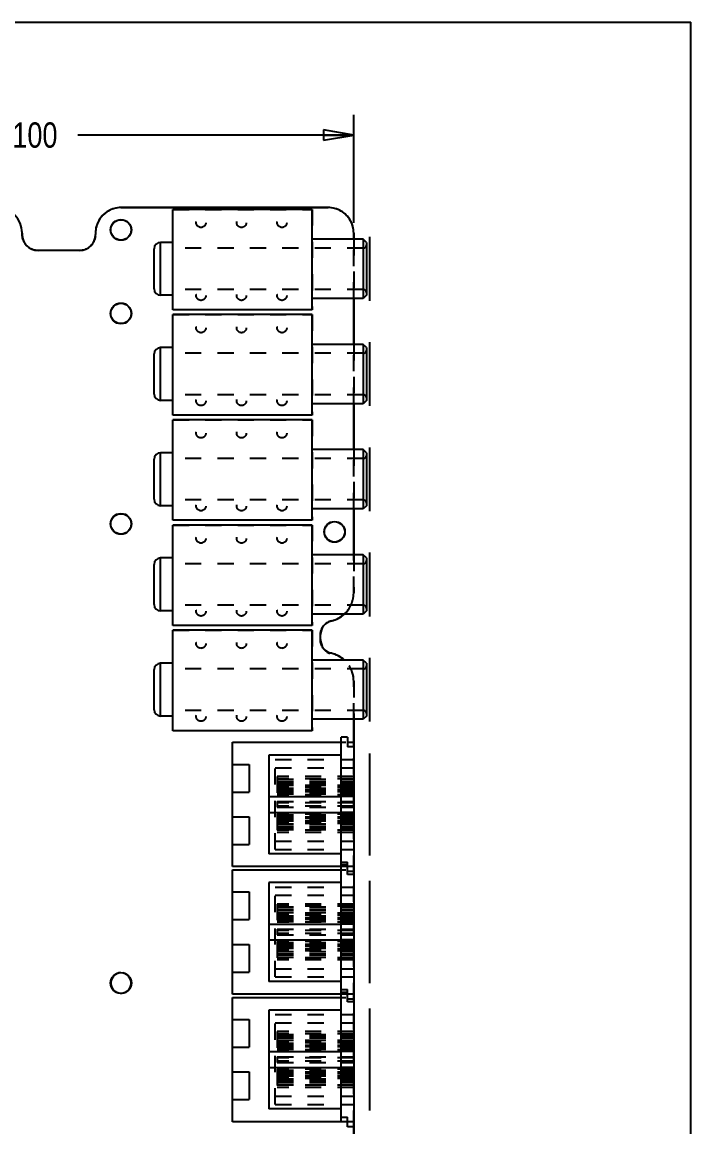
# Model space of a CAD drawing. Header units: inches. Extents: x 0 to 8.3, y 0 to 11.7.
# Drawn here: x 4.14 to 8.27, y 4.87 to 11.69 of the extents above; entities that cross this region are included whole.
import ezdxf

# ---------------------------------------------------------------- set-up
doc = ezdxf.new("R2010")
doc.units = ezdxf.units.IN
doc.header["$LTSCALE"] = 0.762205
doc.header["$MEASUREMENT"] = 0
doc.linetypes.add('HIDDEN', pattern=[0.2, 0.1, -0.1])
doc.layers.get('0').update_dxf_attribs({"linetype": 'CONTINUOUS'})
for name, color, linetype in [('02___PRT_ALL_AXES', 7, 'CONTINUOUS'), ('03___PRT_ALL_CURVES', 7, 'CONTINUOUS'), ('03__ASM_ALL_CURVES', 7, 'CONTINUOUS'), ('DEFAULT_2', 8, 'HIDDEN')]:
    doc.layers.add(name, color=color, linetype=linetype)
doc.styles.get("Standard").update_dxf_attribs({"font": 'txt', "width": 0.8})
doc.dimstyles.new('DIMSTYLE_1', dxfattribs={"dimtxt": 0.15625, "dimasz": 0.1875, "dimexe": 0.125, "dimexo": 0.0625, "dimgap": 0.078125, "dimtad": 0, "dimtih": 1, "dimtoh": 1, "dimzin": 4, "dimdsep": 46, "dimtxsty": 'STANDARD', "dimblk": 'CLOSED', "dimblk1": 'CLOSED', "dimblk2": 'CLOSED', "dimcen": 0.09, "dimadec": 0, "dimazin": 0, "dimtfac": 1, "dimtofl": 0, "dimtmove": 0, "dimatfit": 3, "dimldrblk": 'CLOSED', "dimfxl": 1, "dimtolj": 1, "dimtzin": 4, "dimarcsym": 0})

# ---------------------------------------------------------------- blocks, each defined once
blk = doc.blocks.new('_CLOSED')
at = {"color": 0, "linetype": 'BYBLOCK'}
for p, q in [((0, 0), (-1, 0.167)), ((-1, 0.167), (-1, -0.167)), ((-1, -0.167), (0, 0)), ((-1, 0), (0, 0))]:
    blk.add_line(p, q, dxfattribs=at)
blk = doc.blocks.new('*D1')
at = {"color": 2, "linetype": 'CONTINUOUS'}
for p, q in [((2.2485, 10.4527), (2.2485, 11.1207)), ((6.1855, 10.4527), (6.1855, 11.1207)), ((2.2485, 10.9957), (3.9514, 10.9957)), ((6.1855, 10.9957), (4.4826, 10.9957))]:
    blk.add_line(p, q, dxfattribs=at)
at = {"color": 2, "linetype": 'CONTINUOUS', "xscale": 0.1875, "yscale": 0.1875, "zscale": 0.1875, "rotation": 180}
blk.add_blockref('_CLOSED', (2.2485, 10.9957), dxfattribs=at)
at = {"color": 2, "linetype": 'CONTINUOUS', "xscale": 0.1875, "yscale": 0.1875, "zscale": 0.1875}
blk.add_blockref('_CLOSED', (6.1855, 10.9957), dxfattribs=at)
at = {"color": 2, "linetype": 'CONTINUOUS', "insert": (4.217, 11.0738), "char_height": 0.15625, "width": 0.375, "attachment_point": 2, "line_spacing_factor": 0.9}
blk.add_mtext('100', dxfattribs=at)

msp = doc.modelspace()

# ---------------------------------------------------------------- linework, layer by layer
at = {"color": 7, "linetype": 'CONTINUOUS'}
for p, q in [((0, 11.6929), (8.2677, 11.6929)), ((8.2677, 0), (8.2677, 11.6929)), ((4.7485, 10.5477), (6.028, 10.5477)), ((5.0693, 9.9166), (5.0693, 10.5366)), ((5.9296, 10.5366), (5.0693, 10.5366)), ((5.9296, 9.9166), (5.9296, 10.5366)), ((4.1382, 10.3902), (4.1382, 10.3815)), ((4.591, 10.3902), (4.591, 10.3815)), ((6.1855, 10.3902), (6.1855, 10.3528)), ((4.9926, 10.0063), (4.9926, 10.3331)), ((5.0693, 10.3331), (4.9926, 10.3331)), ((6.2445, 10.3528), (5.9296, 10.3528)), ((6.2445, 10.3528), (6.2445, 9.9866)), ((6.2642, 10.3331), (6.2445, 10.3528)), ((6.2642, 10.3331), (6.2642, 10.0063)), ((4.4926, 10.2831), (4.2367, 10.2831)), ((4.9532, 10.0457), (4.9532, 10.2937)), ((5.0693, 10.0063), (4.9926, 10.0063)), ((6.2445, 9.9866), (5.9296, 9.9866)), ((6.1855, 9.9866), (6.1855, 9.7032)), ((6.2642, 10.0063), (6.2445, 9.9866)), ((5.9296, 9.9166), (5.0693, 9.9166)), ((5.0693, 9.267), (5.0693, 9.887)), ((5.9296, 9.887), (5.0693, 9.887)), ((5.9296, 9.267), (5.9296, 9.887)), ((6.2445, 9.7032), (5.9296, 9.7032)), ((6.2445, 9.7032), (6.2445, 9.337)), ((6.2642, 9.6835), (6.2445, 9.7032)), ((4.9532, 9.3961), (4.9532, 9.6441)), ((4.9926, 9.3567), (4.9926, 9.6835)), ((5.0693, 9.6835), (4.9926, 9.6835)), ((6.2642, 9.6835), (6.2642, 9.3567)), ((5.0693, 9.3567), (4.9926, 9.3567)), ((6.2642, 9.3567), (6.2445, 9.337)), ((6.2445, 9.337), (5.9296, 9.337)), ((6.1855, 9.337), (6.1855, 9.0536)), ((5.9296, 9.267), (5.0693, 9.267)), ((5.0693, 8.6173), (5.0693, 9.2374)), ((5.9296, 9.2374), (5.0693, 9.2374)), ((5.9296, 8.6173), (5.9296, 9.2374)), ((4.9926, 8.7071), (4.9926, 9.0339)), ((5.0693, 9.0339), (4.9926, 9.0339)), ((6.2445, 9.0536), (5.9296, 9.0536)), ((6.2445, 9.0536), (6.2445, 8.6874)), ((6.2642, 9.0339), (6.2445, 9.0536)), ((6.2642, 9.0339), (6.2642, 8.7071)), ((4.9532, 8.7465), (4.9532, 8.9945)), ((5.0693, 8.7071), (4.9926, 8.7071)), ((6.2445, 8.6874), (5.9296, 8.6874)), ((6.1855, 8.6874), (6.1855, 8.404)), ((6.2642, 8.7071), (6.2445, 8.6874)), ((5.9296, 8.6173), (5.0693, 8.6173)), ((5.0693, 7.9677), (5.0693, 8.5878)), ((5.9296, 8.5878), (5.0693, 8.5878)), ((5.9296, 7.9677), (5.9296, 8.5878)), ((6.2445, 8.404), (5.9296, 8.404)), ((6.2445, 8.404), (6.2445, 8.0378)), ((6.2642, 8.3843), (6.2445, 8.404)), ((4.9532, 8.0969), (4.9532, 8.3449)), ((4.9926, 8.0575), (4.9926, 8.3843)), ((5.0693, 8.3843), (4.9926, 8.3843)), ((6.2642, 8.3843), (6.2642, 8.0575)), ((5.0693, 8.0575), (4.9926, 8.0575)), ((6.2642, 8.0575), (6.2445, 8.0378)), ((6.2445, 8.0378), (5.9296, 8.0378)), ((5.9296, 7.9677), (5.0693, 7.9677)), ((5.0693, 7.3181), (5.0693, 7.9382)), ((5.9296, 7.9382), (5.0693, 7.9382)), ((5.9296, 7.3181), (5.9296, 7.9382)), ((5.9808, 7.8803), (5.9808, 7.9118)), ((4.9926, 7.4079), (4.9926, 7.7347)), ((5.0693, 7.7347), (4.9926, 7.7347)), ((6.2445, 7.7544), (5.9296, 7.7544)), ((6.2445, 7.7544), (6.2445, 7.3882)), ((6.2642, 7.7347), (6.2445, 7.7544)), ((6.2642, 7.7347), (6.2642, 7.4079)), ((4.9532, 7.4473), (4.9532, 7.6953)), ((5.0693, 7.4079), (4.9926, 7.4079)), ((6.2445, 7.3882), (5.9296, 7.3882)), ((6.1855, 7.3882), (6.1855, 4.7622)), ((6.2642, 7.4079), (6.2445, 7.3882)), ((5.9296, 7.3181), (5.0693, 7.3181)), ((5.4375, 7.1103), (5.4375, 7.2465)), ((5.4375, 7.2465), (6.1087, 7.2465)), ((6.1471, 7.2772), (6.1087, 7.2772)), ((6.1087, 4.904), (6.1087, 7.2772)), ((6.1471, 7.2772), (6.1471, 7.2181)), ((5.6619, 7.1677), (5.6619, 6.5575)), ((6.1087, 7.1677), (5.6619, 7.1677)), ((6.1855, 7.2181), (6.1471, 7.2181)), ((5.4375, 7.1103), (5.5398, 7.1103)), ((5.5398, 7.1103), (5.5398, 6.9394)), ((5.4375, 6.7858), (5.4375, 6.9394)), ((5.4375, 6.9394), (5.5398, 6.9394)), ((5.6619, 6.9118), (6.1087, 6.9118)), ((5.4375, 6.7858), (5.5398, 6.7858)), ((5.5398, 6.7858), (5.5398, 6.615)), ((5.6619, 6.8134), (6.1087, 6.8134)), ((5.4375, 6.615), (5.5398, 6.615)), ((5.4375, 6.4788), (5.4375, 6.615)), ((6.1087, 6.5575), (5.6619, 6.5575)), ((6.1087, 6.5071), (6.1471, 6.5071)), ((6.1471, 6.4898), (6.1087, 6.4898)), ((6.1471, 6.4307), (6.1471, 6.5071)), ((6.1087, 6.4788), (5.4375, 6.4788)), ((5.4375, 6.4591), (6.1087, 6.4591)), ((5.4375, 6.3229), (5.4375, 6.4591)), ((6.1855, 6.4481), (6.1471, 6.4481)), ((6.1855, 6.4307), (6.1471, 6.4307)), ((6.1087, 6.3803), (5.6619, 6.3803)), ((5.6619, 6.3803), (5.6619, 5.7701)), ((5.4375, 6.3229), (5.5398, 6.3229)), ((5.5398, 6.3229), (5.5398, 6.152)), ((5.4375, 6.152), (5.5398, 6.152)), ((5.4375, 5.9984), (5.4375, 6.152)), ((5.6619, 6.1244), (6.1087, 6.1244)), ((5.6619, 6.026), (6.1087, 6.026)), ((5.4375, 5.9984), (5.5398, 5.9984)), ((5.5398, 5.9984), (5.5398, 5.8276)), ((5.4375, 5.8276), (5.5398, 5.8276)), ((5.4375, 5.6914), (5.4375, 5.8276)), ((6.1087, 5.7701), (5.6619, 5.7701)), ((6.1087, 5.6914), (5.4375, 5.6914)), ((5.4375, 5.6717), (6.1087, 5.6717)), ((5.4375, 5.5355), (5.4375, 5.6717)), ((6.1087, 5.7197), (6.1471, 5.7197)), ((6.1471, 5.7024), (6.1087, 5.7024)), ((6.1471, 5.6433), (6.1471, 5.7197)), ((6.1855, 5.6607), (6.1471, 5.6607)), ((6.1855, 5.6433), (6.1471, 5.6433)), ((5.4375, 5.5355), (5.5398, 5.5355)), ((5.5398, 5.5355), (5.5398, 5.3646)), ((6.1087, 5.5929), (5.6619, 5.5929)), ((5.6619, 5.5929), (5.6619, 4.9827)), ((5.4375, 5.3646), (5.5398, 5.3646)), ((5.4375, 5.211), (5.4375, 5.3646)), ((5.6619, 5.337), (6.1087, 5.337)), ((5.4375, 5.211), (5.5398, 5.211)), ((5.5398, 5.211), (5.5398, 5.0402)), ((5.6619, 5.2386), (6.1087, 5.2386)), ((5.4375, 5.0402), (5.5398, 5.0402)), ((5.4375, 4.904), (5.4375, 5.0402)), ((6.1087, 4.9827), (5.6619, 4.9827)), ((6.1087, 4.9323), (6.1471, 4.9323)), ((6.1471, 4.8733), (6.1471, 4.9323)), ((6.1087, 4.904), (5.4375, 4.904)), ((6.1855, 4.8733), (6.1471, 4.8733))]:
    msp.add_line(p, q, dxfattribs=at)
msp.add_circle((6.0674, 8.5457), 0.064, dxfattribs=at)
for centre, radius, start, end in [((3.9808, 10.3902), 0.1575, 0, 90), ((4.7485, 10.3902), 0.1575, 90, 180), ((6.028, 10.3902), 0.1575, 0, 90), ((4.2367, 10.3815), 0.0984, 180, 270), ((4.4926, 10.3815), 0.0984, 270, 360), ((4.9926, 10.2937), 0.0394, 90, 180), ((4.9926, 10.0457), 0.0394, 180, 270), ((4.9926, 9.6441), 0.0394, 90, 180), ((4.9926, 9.3961), 0.0394, 180, 270), ((4.9926, 8.9945), 0.0394, 90, 180), ((4.9926, 8.7465), 0.0394, 180, 270), ((4.9926, 8.3449), 0.0394, 90, 180), ((4.9926, 8.0969), 0.0394, 180, 270), ((6.0674, 7.9118), 0.0866, 102.93706, 180), ((6.0083, 8.1689), 0.1772, 282.93706, 312.04171), ((6.0674, 7.8803), 0.0866, 180, 257.06294), ((6.0083, 7.6233), 0.1772, 47.95829, 77.06294), ((4.9926, 7.6953), 0.0394, 90, 180), ((4.9926, 7.4473), 0.0394, 180, 270)]:
    msp.add_arc(centre, radius, start, end, dxfattribs=at)
at = {"layer": '02___PRT_ALL_AXES', "color": 8, "linetype": 'HIDDEN'}
for p, q in [((5.7012, 7.1402), (6.1855, 7.1402)), ((5.713, 7.0181), (6.1855, 7.0181)), ((5.713, 6.9827), (6.1855, 6.9827)), ((5.713, 6.963), (6.1855, 6.963)), ((5.713, 6.9276), (6.1855, 6.9276)), ((5.713, 6.8803), (6.1855, 6.8803)), ((5.713, 6.8449), (6.1855, 6.8449)), ((5.713, 6.7977), (6.1855, 6.7977)), ((5.713, 6.7622), (6.1855, 6.7622)), ((5.713, 6.7425), (6.1855, 6.7425)), ((5.713, 6.7071), (6.1855, 6.7071)), ((5.7012, 6.5851), (6.1855, 6.5851)), ((5.7012, 6.3528), (6.1855, 6.3528)), ((5.713, 6.2307), (6.1855, 6.2307)), ((5.713, 6.1953), (6.1855, 6.1953)), ((5.713, 6.1756), (6.1855, 6.1756)), ((5.713, 6.1402), (6.1855, 6.1402)), ((5.713, 6.0929), (6.1855, 6.0929)), ((5.713, 6.0575), (6.1855, 6.0575)), ((5.713, 6.0103), (6.1855, 6.0103)), ((5.713, 5.9748), (6.1855, 5.9748)), ((5.713, 5.9551), (6.1855, 5.9551)), ((5.713, 5.9197), (6.1855, 5.9197)), ((5.7012, 5.7977), (6.1855, 5.7977)), ((5.7012, 5.5654), (6.1855, 5.5654)), ((5.713, 5.4433), (6.1855, 5.4433)), ((5.713, 5.4079), (6.1855, 5.4079)), ((5.713, 5.3882), (6.1855, 5.3882)), ((5.713, 5.3528), (6.1855, 5.3528)), ((5.713, 5.3055), (6.1855, 5.3055)), ((5.713, 5.2701), (6.1855, 5.2701)), ((5.713, 5.2229), (6.1855, 5.2229)), ((5.713, 5.1874), (6.1855, 5.1874)), ((5.713, 5.1677), (6.1855, 5.1677)), ((5.713, 5.1323), (6.1855, 5.1323)), ((5.7012, 5.0103), (6.1855, 5.0103))]:
    msp.add_line(p, q, dxfattribs=at)
at = {"layer": '02___PRT_ALL_AXES', "color": 7, "linetype": 'CONTINUOUS'}
for centre in [(4.7485, 10.4099), (4.7485, 9.8941), (4.7485, 8.5949), (4.7485, 5.7603)]:
    msp.add_circle(centre, 0.064, dxfattribs=at)
at = {"layer": '03___PRT_ALL_CURVES', "color": 4, "linetype": 'CONTINUOUS'}
for p, q in [((6.028, 10.5477), (4.7485, 10.5477)), ((4.1382, 10.3813), (4.1382, 10.3902)), ((4.591, 10.3902), (4.591, 10.3813)), ((6.1855, 10.3528), (6.1855, 10.3902)), ((4.4926, 10.2829), (4.2367, 10.2829)), ((6.1855, 9.7032), (6.1855, 9.9866)), ((6.1855, 9.0536), (6.1855, 9.337)), ((6.1855, 8.404), (6.1855, 8.6874)), ((5.9807, 7.8805), (5.9807, 7.912)), ((6.0478, 7.7961), (6.0372, 7.796)), ((6.1855, 7.2181), (6.1855, 7.3882)), ((6.1855, 6.4307), (6.1855, 6.4481)), ((6.1855, 5.6433), (6.1855, 5.6607)), ((6.1855, 4.7622), (6.1855, 4.8733))]:
    msp.add_line(p, q, dxfattribs=at)
at = {"layer": '03___PRT_ALL_CURVES', "color": 8, "linetype": 'HIDDEN'}
for p, q in [((6.1855, 9.9866), (6.1855, 10.3528)), ((6.1855, 9.337), (6.1855, 9.7032)), ((6.1855, 8.6874), (6.1855, 9.0536)), ((6.1855, 8.1692), (6.1855, 8.404)), ((6.1855, 7.3882), (6.1855, 7.6234)), ((6.1855, 6.4481), (6.1855, 7.2181)), ((6.1855, 5.6607), (6.1855, 6.4307)), ((6.1855, 4.8733), (6.1855, 5.6433))]:
    msp.add_line(p, q, dxfattribs=at)
at = {"layer": '03___PRT_ALL_CURVES', "color": 4, "linetype": 'CONTINUOUS'}
for centre in [(4.7485, 10.4099), (4.7485, 9.8941), (4.7485, 8.5949), (6.0673, 8.5459)]:
    msp.add_circle(centre, 0.063, dxfattribs=at)
for centre, radius, start, end in [((3.9735, 10.3895), 0.1647, 0.24694, 3.82583), ((4.4861, 10.3821), 0.1049, 354.52307, 359.58088), ((6.0054, 8.1777), 0.1862, 283.2112, 283.7196), ((6.0103, 8.1659), 0.1734, 297.72472, 298.75198), ((6.0089, 8.1682), 0.1761, 298.78152, 312.21708), ((6.0715, 7.8826), 0.0932, 237.80029, 248.39121), ((4.7485, 5.7603), 0.063, 90, 79.41171)]:
    msp.add_arc(centre, radius, start, end, dxfattribs=at)
at = {"layer": '03___PRT_ALL_CURVES', "color": 8, "linetype": 'HIDDEN'}
for centre, radius, start, end in [((6.0092, 8.1687), 0.1762, 329.41779, 344.33971), ((6.0075, 8.1697), 0.1781, 314.2018, 328.73272), ((6.0087, 8.169), 0.1768, 328.74252, 329.4331), ((6.0084, 8.1688), 0.1769, 312.20143, 313.31173), ((6.0085, 8.1688), 0.1768, 313.31178, 314.19164)]:
    msp.add_arc(centre, radius, start, end, dxfattribs=at)
at = {"layer": '03___PRT_ALL_CURVES', "color": 4, "linetype": 'CONTINUOUS'}
for points in [[(4.7485, 10.5477), (4.7348, 10.5476), (4.7072, 10.5441), (4.6688, 10.5281), (4.6358, 10.5028), (4.6105, 10.4698), (4.5946, 10.4314), (4.5911, 10.4039), (4.591, 10.3902)], [(6.1855, 10.3902), (6.1854, 10.4039), (6.1819, 10.4314), (6.1659, 10.4698), (6.1406, 10.5028), (6.1076, 10.5281), (6.0693, 10.5441), (6.0417, 10.5476), (6.028, 10.5477)], [(4.2367, 10.2829), (4.2264, 10.283), (4.2057, 10.2861), (4.1779, 10.3004), (4.1557, 10.3225), (4.1415, 10.3504), (4.1383, 10.3711), (4.1382, 10.3813)], [(6.0496, 7.9968), (6.0639, 8.0003), (6.0779, 8.0055), (6.091, 8.0124)]]:
    msp.add_open_spline(points, degree=3, dxfattribs=at)
for points, knots in [([(4.5905, 10.3721), (4.5898, 10.3649), (4.5863, 10.3476), (4.5735, 10.3225), (4.5514, 10.3004), (4.5235, 10.2861), (4.5028, 10.283), (4.4926, 10.2829)], [0, 0, 0, 0, 0.148936, 0.361702, 0.574468, 0.787234, 1, 1, 1, 1]), ([(5.9807, 7.912), (5.9808, 7.9216), (5.984, 7.9411), (5.9983, 7.967), (6.0203, 7.9867), (6.0386, 7.9942), (6.048, 7.9964)], [0, 0, 0, 0, 0.25, 0.499999, 0.749999, 1, 1, 1, 1]), ([(6.0219, 7.8037), (6.0191, 7.8055), (6.009, 7.8126), (5.9945, 7.8286), (5.9829, 7.8534), (5.9806, 7.8715), (5.9807, 7.8805)], [0, 0, 0, 0, 0.108105, 0.405396, 0.702686, 1, 1, 1, 1]), ([(6.1277, 7.7544), (6.117, 7.7641), (6.092, 7.7818), (6.0633, 7.7925), (6.0478, 7.7961)], [0, 0, 0, 0, 0.476582, 1, 1, 1, 1])]:
    msp.add_open_spline(points, degree=3, knots=knots, dxfattribs=at)
at = {"layer": '03___PRT_ALL_CURVES', "color": 8, "linetype": 'HIDDEN'}
for points, knots in [([(6.1788, 8.1212), (6.1789, 8.1215), (6.1833, 8.1371), (6.1854, 8.1534), (6.1855, 8.1692)], [0, 0, 0, 0, 0.020214, 1, 1, 1, 1]), ([(6.1855, 7.6234), (6.1854, 7.6393), (6.1812, 7.6711), (6.1622, 7.7154), (6.1414, 7.7416), (6.1287, 7.7534), (6.1277, 7.7544)], [0, 0, 0, 0, 0.323677, 0.647355, 0.971032, 1, 1, 1, 1])]:
    msp.add_open_spline(points, degree=3, knots=knots, dxfattribs=at)
at = {"layer": '03__ASM_ALL_CURVES', "color": 8, "linetype": 'HIDDEN'}
for p, q in [((5.0693, 9.9166), (5.0693, 10.5366)), ((5.0693, 10.5366), (5.9296, 10.5366)), ((5.9296, 10.5366), (5.9296, 9.9166)), ((5.9296, 9.9166), (5.0693, 9.9166)), ((5.0693, 9.267), (5.0693, 9.887)), ((5.0693, 9.887), (5.9296, 9.887)), ((5.9296, 9.887), (5.9296, 9.267)), ((5.9296, 9.267), (5.0693, 9.267)), ((5.0693, 8.6173), (5.0693, 9.2374)), ((5.0693, 9.2374), (5.9296, 9.2374)), ((5.9296, 9.2374), (5.9296, 8.6173)), ((5.9296, 8.6173), (5.0693, 8.6173)), ((5.0693, 7.9677), (5.0693, 8.5878)), ((5.0693, 8.5878), (5.9296, 8.5878)), ((5.9296, 8.5878), (5.9296, 7.9677)), ((5.9296, 7.9677), (5.0693, 7.9677)), ((5.0693, 7.3181), (5.0693, 7.9382)), ((5.0693, 7.9382), (5.9296, 7.9382)), ((5.9296, 7.9382), (5.9296, 7.3181)), ((5.9296, 7.3181), (5.0693, 7.3181)), ((5.4375, 7.1103), (5.4375, 7.2465)), ((5.4375, 7.2465), (6.1471, 7.2465)), ((6.1855, 7.2181), (6.1855, 6.4788)), ((5.4375, 6.7858), (5.4375, 6.9394)), ((5.4375, 6.4788), (5.4375, 6.615)), ((6.1855, 6.4788), (5.4375, 6.4788)), ((5.4375, 6.4591), (6.1855, 6.4591)), ((5.4375, 6.3229), (5.4375, 6.4591)), ((6.1855, 6.4591), (6.1855, 6.4481)), ((6.1855, 6.4307), (6.1855, 5.6914)), ((5.4375, 5.9984), (5.4375, 6.152)), ((5.4375, 5.6914), (5.4375, 5.8276)), ((6.1855, 5.6914), (5.4375, 5.6914)), ((5.4375, 5.6717), (6.1855, 5.6717)), ((5.4375, 5.5355), (5.4375, 5.6717)), ((6.1855, 5.6717), (6.1855, 5.6607)), ((6.1855, 5.6433), (6.1855, 4.904)), ((5.4375, 5.211), (5.4375, 5.3646)), ((5.4375, 4.904), (5.4375, 5.0402)), ((6.1087, 4.904), (5.4375, 4.904)), ((6.1855, 4.904), (6.1471, 4.904))]:
    msp.add_line(p, q, dxfattribs=at)
at = {"layer": '03__ASM_ALL_CURVES', "color": 4, "linetype": 'CONTINUOUS'}
for p, q in [((6.2839, 10.3666), (6.2839, 9.9729)), ((6.2839, 9.717), (6.2839, 9.3233)), ((6.2839, 9.0673), (6.2839, 8.6736)), ((6.2839, 8.4177), (6.2839, 8.024)), ((6.2839, 7.7681), (6.2839, 7.3744)), ((6.1471, 7.2465), (6.1855, 7.2465)), ((6.1855, 7.2465), (6.1855, 7.2181)), ((6.2839, 7.1776), (6.2839, 6.5477)), ((5.4375, 6.9394), (5.4375, 7.1103)), ((5.4375, 6.615), (5.4375, 6.7858)), ((6.1855, 6.4481), (6.1855, 6.4307)), ((6.2839, 6.3902), (6.2839, 5.7603)), ((5.4375, 6.152), (5.4375, 6.3229)), ((5.4375, 5.8276), (5.4375, 5.9984)), ((6.1855, 5.6607), (6.1855, 5.6433)), ((6.2839, 5.6028), (6.2839, 4.9729)), ((5.4375, 5.3646), (5.4375, 5.5355)), ((5.4375, 5.0402), (5.4375, 5.211)), ((6.1471, 4.904), (6.1087, 4.904))]:
    msp.add_line(p, q, dxfattribs=at)
at = {"layer": 'DEFAULT_2', "color": 8, "linetype": 'HIDDEN'}
for p, q in [((6.1855, 10.3528), (6.1855, 9.9866)), ((6.2445, 10.2977), (5.0693, 10.2977)), ((6.2445, 10.0418), (5.0693, 10.0418)), ((6.1855, 9.7032), (6.1855, 9.337)), ((6.2445, 9.6481), (5.0693, 9.6481)), ((6.2445, 9.3921), (5.0693, 9.3921)), ((6.1855, 9.0536), (6.1855, 8.6874)), ((6.2445, 8.9984), (5.0693, 8.9984)), ((6.2445, 8.7425), (5.0693, 8.7425)), ((6.1855, 8.404), (6.1855, 8.1689)), ((6.2445, 8.3488), (5.0693, 8.3488)), ((6.2445, 8.0929), (5.0693, 8.0929)), ((6.2445, 7.6992), (5.0693, 7.6992)), ((6.1855, 7.6233), (6.1855, 7.3882)), ((6.2445, 7.4433), (5.0693, 7.4433)), ((5.7012, 6.5851), (5.7012, 7.1402)), ((5.7012, 7.089), (6.1855, 7.089)), ((5.713, 7.0352), (5.713, 6.9223)), ((6.1855, 7.0352), (5.713, 7.0352)), ((6.1855, 7.0213), (5.713, 7.0213)), ((5.713, 7.0178), (6.1855, 7.0178)), ((5.713, 7.0039), (6.1855, 7.0039)), ((5.713, 6.997), (6.1855, 6.997)), ((5.713, 6.983), (6.1855, 6.983)), ((6.1855, 6.9795), (5.713, 6.9795)), ((6.1855, 6.9683), (5.713, 6.9683)), ((6.1855, 6.9656), (5.713, 6.9656)), ((5.713, 6.9597), (6.1855, 6.9597)), ((6.1855, 6.9499), (5.713, 6.9499)), ((5.713, 6.9493), (6.1855, 6.9493)), ((5.713, 6.9413), (6.1855, 6.9413)), ((6.1855, 6.9407), (5.713, 6.9407)), ((5.713, 6.9309), (6.1855, 6.9309)), ((6.1855, 6.9223), (5.713, 6.9223)), ((6.1855, 6.9118), (6.1087, 6.9118)), ((5.713, 6.8803), (5.713, 6.8449)), ((6.1855, 6.8725), (5.713, 6.8725)), ((6.1855, 6.8528), (5.713, 6.8528)), ((5.713, 6.803), (5.713, 6.69)), ((6.1855, 6.803), (5.713, 6.803)), ((5.713, 6.7943), (6.1855, 6.7943)), ((6.1855, 6.7846), (5.713, 6.7846)), ((5.713, 6.784), (6.1855, 6.784)), ((5.713, 6.7759), (6.1855, 6.7759)), ((6.1855, 6.7753), (5.713, 6.7753)), ((5.713, 6.7656), (6.1855, 6.7656)), ((6.1855, 6.7596), (5.713, 6.7596)), ((6.1855, 6.7569), (5.713, 6.7569)), ((6.1855, 6.8134), (6.1087, 6.8134)), ((6.1855, 6.7457), (5.713, 6.7457)), ((5.713, 6.7422), (6.1855, 6.7422)), ((5.713, 6.7283), (6.1855, 6.7283)), ((5.713, 6.7214), (6.1855, 6.7214)), ((5.713, 6.7074), (6.1855, 6.7074)), ((6.1855, 6.7039), (5.713, 6.7039)), ((6.1855, 6.69), (5.713, 6.69)), ((5.7012, 6.6362), (6.1855, 6.6362)), ((5.7012, 5.7977), (5.7012, 6.3528)), ((5.7012, 6.3016), (6.1855, 6.3016)), ((6.1855, 6.2478), (5.713, 6.2478)), ((5.713, 6.2478), (5.713, 6.1349)), ((6.1855, 6.2339), (5.713, 6.2339)), ((5.713, 6.2304), (6.1855, 6.2304)), ((5.713, 6.2165), (6.1855, 6.2165)), ((5.713, 6.2096), (6.1855, 6.2096)), ((5.713, 6.1956), (6.1855, 6.1956)), ((6.1855, 6.1921), (5.713, 6.1921)), ((6.1855, 6.1809), (5.713, 6.1809)), ((6.1855, 6.1782), (5.713, 6.1782)), ((5.713, 6.1723), (6.1855, 6.1723)), ((6.1855, 6.1625), (5.713, 6.1625)), ((5.713, 6.1619), (6.1855, 6.1619)), ((5.713, 6.1539), (6.1855, 6.1539)), ((6.1855, 6.1533), (5.713, 6.1533)), ((5.713, 6.1435), (6.1855, 6.1435)), ((6.1855, 6.1349), (5.713, 6.1349)), ((5.713, 6.0929), (5.713, 6.0575)), ((6.1855, 6.0851), (5.713, 6.0851)), ((6.1855, 6.1244), (6.1087, 6.1244)), ((6.1855, 6.0654), (5.713, 6.0654)), ((6.1855, 6.0156), (5.713, 6.0156)), ((5.713, 6.0156), (5.713, 5.9026)), ((5.713, 6.0069), (6.1855, 6.0069)), ((6.1855, 6.026), (6.1087, 6.026)), ((6.1855, 5.9971), (5.713, 5.9971)), ((5.713, 5.9966), (6.1855, 5.9966)), ((5.713, 5.9885), (6.1855, 5.9885)), ((6.1855, 5.9879), (5.713, 5.9879)), ((5.713, 5.9782), (6.1855, 5.9782)), ((6.1855, 5.9722), (5.713, 5.9722)), ((6.1855, 5.9695), (5.713, 5.9695)), ((6.1855, 5.9583), (5.713, 5.9583)), ((5.713, 5.9548), (6.1855, 5.9548)), ((5.713, 5.9409), (6.1855, 5.9409)), ((5.713, 5.934), (6.1855, 5.934)), ((5.713, 5.92), (6.1855, 5.92)), ((6.1855, 5.9165), (5.713, 5.9165)), ((6.1855, 5.9026), (5.713, 5.9026)), ((5.7012, 5.8488), (6.1855, 5.8488)), ((5.7012, 5.0103), (5.7012, 5.5654)), ((5.7012, 5.5142), (6.1855, 5.5142)), ((6.1855, 5.4604), (5.713, 5.4604)), ((5.713, 5.4604), (5.713, 5.3475)), ((6.1855, 5.4465), (5.713, 5.4465)), ((5.713, 5.443), (6.1855, 5.443)), ((5.713, 5.4291), (6.1855, 5.4291)), ((5.713, 5.4222), (6.1855, 5.4222)), ((5.713, 5.4082), (6.1855, 5.4082)), ((6.1855, 5.4047), (5.713, 5.4047)), ((6.1855, 5.3935), (5.713, 5.3935)), ((6.1855, 5.3908), (5.713, 5.3908)), ((5.713, 5.3849), (6.1855, 5.3849)), ((6.1855, 5.3751), (5.713, 5.3751)), ((5.713, 5.3745), (6.1855, 5.3745)), ((5.713, 5.3665), (6.1855, 5.3665)), ((6.1855, 5.3659), (5.713, 5.3659)), ((5.713, 5.3561), (6.1855, 5.3561)), ((6.1855, 5.3475), (5.713, 5.3475)), ((6.1855, 5.337), (6.1087, 5.337)), ((5.713, 5.3055), (5.713, 5.2701)), ((6.1855, 5.2977), (5.713, 5.2977)), ((6.1855, 5.278), (5.713, 5.278)), ((6.1855, 5.2282), (5.713, 5.2282)), ((5.713, 5.2282), (5.713, 5.1152)), ((5.713, 5.2195), (6.1855, 5.2195)), ((6.1855, 5.2097), (5.713, 5.2097)), ((5.713, 5.2092), (6.1855, 5.2092)), ((5.713, 5.2011), (6.1855, 5.2011)), ((6.1855, 5.2005), (5.713, 5.2005)), ((5.713, 5.1908), (6.1855, 5.1908)), ((6.1855, 5.1848), (5.713, 5.1848)), ((6.1855, 5.2386), (6.1087, 5.2386)), ((6.1855, 5.1821), (5.713, 5.1821)), ((6.1855, 5.1709), (5.713, 5.1709)), ((5.713, 5.1674), (6.1855, 5.1674)), ((5.713, 5.1535), (6.1855, 5.1535)), ((5.713, 5.1466), (6.1855, 5.1466)), ((5.713, 5.1326), (6.1855, 5.1326)), ((6.1855, 5.1291), (5.713, 5.1291)), ((5.7012, 5.0614), (6.1855, 5.0614)), ((6.1855, 5.1152), (5.713, 5.1152))]:
    msp.add_line(p, q, dxfattribs=at)
for centre in [(5.2426, 10.4544), (5.4926, 10.4544), (5.7426, 10.4544), (5.2426, 10.0044), (5.4926, 10.0044), (5.7426, 10.0044), (5.2426, 9.8047), (5.4926, 9.8047), (5.7426, 9.8047), (5.2426, 9.3547), (5.4926, 9.3547), (5.7426, 9.3547), (5.2426, 9.1551), (5.4926, 9.1551), (5.7426, 9.1551), (5.2426, 8.7051), (5.4926, 8.7051), (5.7426, 8.7051), (5.2426, 8.5055), (5.4926, 8.5055), (5.7426, 8.5055), (5.2426, 8.0555), (5.4926, 8.0555), (5.7426, 8.0555), (5.2426, 7.8559), (5.4926, 7.8559), (5.7426, 7.8559), (5.2426, 7.4059), (5.4926, 7.4059), (5.7426, 7.4059)]:
    msp.add_circle(centre, 0.0295, dxfattribs=at)
for centre, radius, start, end in [((6.2445, 10.3173), 0.0197, 270, 360), ((6.2445, 10.0221), 0.0197, 0, 90), ((6.2445, 9.6677), 0.0197, 270, 360), ((6.2445, 9.3725), 0.0197, 0, 90), ((6.2445, 9.0181), 0.0197, 270, 360), ((6.2445, 8.7229), 0.0197, 0, 90), ((6.2445, 8.3685), 0.0197, 270, 360), ((6.0083, 8.1689), 0.1772, 312.04171, 360), ((6.2445, 8.0733), 0.0197, 0, 90), ((6.0083, 7.6233), 0.1772, 0, 47.95829), ((6.2445, 7.7189), 0.0197, 270, 360), ((6.2445, 7.4236), 0.0197, 0, 90)]:
    msp.add_arc(centre, radius, start, end, dxfattribs=at)

# ---------------------------------------------------------------- dimensions: what is measured, and where the dimension line sits
at = {"color": 2, "linetype": 'CONTINUOUS'}
dim = msp.add_linear_dim(base=(6.1855, 10.9957), p1=(2.2485, 10.3902), p2=(6.1855, 10.3902), dimstyle='DIMSTYLE_1', dxfattribs=at)
dim.commit()
dim.dimension.update_dxf_attribs({"geometry": '*D1', "text_midpoint": (4.217, 10.9957), "dimtype": 160})

doc.saveas('drawing.dxf')
